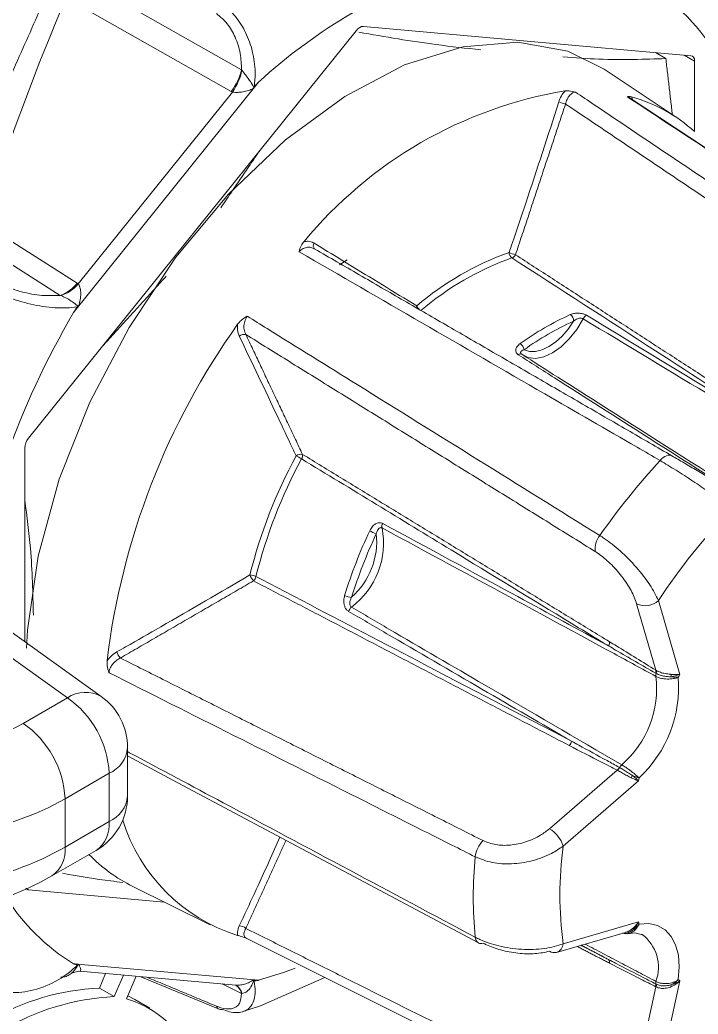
# Model space of a CAD drawing. Extents: x 11 to 120, y 2 to 94.
# Drawn here: x 94.362 to 95.009, y 10.875 to 11.823 of the extents above; entities that cross this region are included whole.
import ezdxf

# ---------------------------------------------------------------- set-up
doc = ezdxf.new("R2010")
doc.units = 0
doc.header["$MEASUREMENT"] = 0
doc.linetypes.add('SLD-Solid', pattern=[0])
doc.layers.add('OBJECT', color=7, linetype='CONTINUOUS')

msp = doc.modelspace()

# ---------------------------------------------------------------- linework, layer by layer
at = {"layer": 'OBJECT', "color": 7, "linetype": 'SLD-Solid', "lineweight": 15}
for p, q in [((94.41578, 11.86435), (94.57345, 11.77516)), ((94.56358, 11.7546), (94.4068, 11.8433)), ((94.68258, 11.81242), (94.37029, 11.42393)), ((95.00194, 11.78857), (94.68965, 11.8165)), ((94.97806, 11.78587), (94.96815, 11.7916)), ((95.00548, 11.78354), (94.99549, 11.78915)), ((95.00548, 11.71622), (95.00548, 11.78354)), ((94.98792, 11.72989), (94.91928, 11.77562)), ((94.58969, 11.76336), (94.41331, 11.54394)), ((94.41777, 11.57111), (94.56477, 11.75398)), ((94.32568, 11.62947), (94.41667, 11.57185)), ((94.4006, 11.56013), (94.31943, 11.61153)), ((94.67421, 11.59416), (94.66691, 11.58922)), ((94.36676, 11.41482), (94.36676, 11.23005)), ((94.97102, 11.26925), (94.9914, 11.19892)), ((94.96858, 11.20274), (94.95021, 11.26611)), ((94.30409, 11.25038), (94.40732, 11.1765)), ((94.43965, 11.17789), (94.33594, 11.25211)), ((94.40732, 11.1765), (94.36523, 11.1522)), ((94.46473, 11.08306), (94.46473, 11.12909)), ((94.86704, 11.05173), (94.9317, 11.10768)), ((94.40507, 11.08031), (94.44715, 11.1046)), ((94.44715, 11.1046), (94.44715, 11.05856)), ((94.95198, 11.0973), (94.88021, 11.03521)), ((94.40507, 11.08031), (94.40507, 11.03427)), ((94.44715, 11.05856), (94.40507, 11.03427)), ((94.39264, 11.0068), (94.43473, 11.03109)), ((94.36766, 10.99495), (94.37029, 10.99338)), ((94.37029, 10.99338), (94.49975, 10.98181)), ((94.46963, 10.99671), (94.54356, 10.96014)), ((94.88021, 10.94217), (94.95198, 10.96294)), ((94.57783, 10.94748), (94.91414, 10.77969)), ((94.87377, 10.93389), (94.93966, 10.95295)), ((94.95542, 10.95102), (94.95471, 10.95137)), ((94.41331, 10.92304), (94.58969, 10.90727)), ((94.41909, 10.91593), (94.56798, 10.90262)), ((94.43784, 10.89992), (94.44375, 10.91373)), ((94.45198, 10.89176), (94.46074, 10.91221)), ((94.46379, 10.88961), (94.47301, 10.91111)), ((94.47746, 10.91071), (94.55214, 10.87965)), ((94.45198, 10.89176), (94.43784, 10.89992)), ((94.57345, 10.89477), (94.55504, 10.90378)), ((94.56794, 10.90259), (94.56863, 10.90222)), ((94.95021, 10.81659), (94.96858, 10.90116)), ((94.9914, 10.90684), (94.97102, 10.81297)), ((94.47169, 10.8889), (94.46498, 10.89238)), ((94.48584, 10.88074), (94.47169, 10.8889))]:
    msp.add_line(p, q, dxfattribs=at)
at = {"layer": 'OBJECT', "color": 7, "linetype": 'SLD-Solid', "lineweight": 15, "flags": 128}
for points in [[(94.91928, 11.77562), (94.88451, 11.79279), (94.8369, 11.80159), (94.78445, 11.7972), (94.72883, 11.77975), (94.67184, 11.74981), (94.61531, 11.70833), (94.56106, 11.65666), (94.51082, 11.59644), (94.46622, 11.52962), (94.42869, 11.45835), (94.39943, 11.38491), (94.37939, 11.31166), (94.3692, 11.24096), (94.36824, 11.22393)], [(95.26909, 11.53411), (95.17545, 11.59576), (94.94303, 11.74865)], [(94.8991, 11.53786), (94.89308, 11.52776), (94.88597, 11.51868), (94.8781, 11.51106), (94.86984, 11.50525), (94.86158, 11.50152), (94.85371, 11.50005), (94.8466, 11.50092), (94.84059, 11.50408)], [(94.84289, 11.50833), (94.84802, 11.50677), (94.85379, 11.50675), (94.86, 11.50828), (94.86643, 11.5113), (94.87286, 11.5157), (94.87906, 11.52134), (94.88483, 11.52802), (94.88996, 11.53551)], [(94.97258, 11.40271), (94.97406, 11.40423), (94.9756, 11.40551), (94.97714, 11.40653), (94.97867, 11.40728), (94.98014, 11.40772), (94.98152, 11.40785), (94.98278, 11.40767), (94.9839, 11.40718)], [(94.46473, 11.12109), (94.51281, 11.09546), (94.79931, 10.9429)], [(94.95267, 10.96092), (94.96186, 10.96133), (94.97017, 10.95946), (94.97733, 10.95535), (94.98314, 10.94914), (94.98741, 10.94101), (94.99001, 10.93122), (94.99086, 10.92007), (94.98993, 10.9079)], [(94.93671, 10.9521), (94.93955, 10.95152), (94.94276, 10.95205)], [(94.94173, 10.95165), (94.94861, 10.95257), (94.95468, 10.95085)], [(94.4108, 10.91384), (94.41284, 10.91546), (94.41608, 10.91957), (94.41661, 10.9205), (94.4169, 10.9211), (94.41704, 10.92147), (94.41708, 10.9216), (94.41708, 10.92171), (94.41707, 10.92176), (94.41704, 10.92179), (94.41699, 10.9218), (94.41689, 10.92178), (94.41686, 10.92177), (94.41686, 10.92177)], [(94.58969, 10.90727), (94.61346, 10.91477), (94.62471, 10.91896)], [(94.41096, 10.91365), (94.41152, 10.91415), (94.41759, 10.91597), (94.42003, 10.91562)], [(94.5746, 10.87767), (94.5914, 10.88283), (94.65296, 10.91)]]:
    msp.add_lwpolyline(points, dxfattribs=at)
at = {"layer": 'OBJECT', "color": 7, "linetype": 'SLD-Solid', "lineweight": 15}
for centre, radius, start, end in [((96.65032, 10.89), 2.43858, 152.46254, 161.26895), ((94.80212, 11.69743), 0.27753, 7.20353, 53.33446), ((94.93318, 11.39105), 0.50656, 107.30047, 132.69416), ((94.82652, 11.66127), 0.23789, 6.39419, 56.18089), ((94.5211, 11.78765), 0.05382, 322.11772, 346.57603), ((94.51928, 11.78594), 0.05559, 324.90223, 348.38753), ((94.61075, 11.77141), 0.02821, 206.09013, 207.20676), ((94.94996, 11.34983), 0.41093, 99.52025, 140.47437), ((94.88984, 11.77457), 0.03287, 245.26051, 256.90099), ((94.90492, 11.60519), 0.14979, 47.83465, 74.35336), ((94.64594, 11.60747), 0.00415, 143.66918, 227.22868), ((94.92386, 11.33422), 0.28334, 109.65713, 130.3375), ((94.83512, 11.60122), 0.00657, 181.57317, 234.47501), ((94.844, 11.63457), 0.03692, 245.26452, 255.40871), ((94.92545, 11.33232), 0.27986, 109.65713, 130.3375), ((94.82884, 11.60211), 0.00671, 291.56459, 330.87058), ((94.38867, 11.59337), 0.03531, 289.74024, 322.46744), ((94.38982, 11.5949), 0.03671, 287.87172, 319.599), ((95.1387, 11.1207), 0.83984, 149.73733, 170.95621), ((94.4514, 11.58295), 0.0482, 224.23072, 224.82913), ((94.74643, 11.54733), 0.00662, 154.3525, 170.58569), ((94.74997, 11.55428), 0.01035, 203.28271, 228.92576), ((95.00102, 11.2889), 0.2774, 114.27811, 125.71652), ((95.00209, 11.28692), 0.2727, 114.27811, 125.71652), ((94.88292, 11.53598), 0.00706, 356.19256, 55.13068), ((94.90558, 11.53468), 0.00722, 116.57403, 153.89974), ((95.13694, 11.12789), 0.69682, 144.49592, 173.09272), ((94.57601, 11.51577), 0.00721, 77.96001, 131.23786), ((94.83439, 11.50688), 0.00862, 9.69427, 57.12056), ((94.83927, 11.50168), 0.00274, 61.35823, 135.28529), ((95.05173, 11.17644), 0.4847, 151.57835, 166.01029), ((95.05175, 11.17647), 0.47876, 151.57835, 166.01029), ((94.62995, 11.40172), 0.00703, 76.51893, 129.70175), ((94.58115, 11.31772), 0.09979, 60.22926, 63.63986), ((94.62549, 11.40764), 0.00617, 327.6035, 8.54318), ((95.47069, 10.94344), 0.67753, 137.32271, 145.08814), ((95.45543, 10.95128), 0.57945, 135.69133, 146.71953), ((95.12594, 11.13331), 0.47551, 154.80349, 162.78515), ((94.63308, 11.32392), 0.07576, 306.53607, 11.05257), ((94.7122, 11.36464), 0.03329, 240.2437, 252.02563), ((94.71319, 11.33986), 0.00592, 150.9265, 193.79231), ((94.63088, 11.32565), 0.07142, 311.69796, 5.89068), ((95.1249, 11.13397), 0.46744, 154.80349, 162.78515), ((94.93091, 11.31831), 0.0204, 140.81604, 186.36574), ((94.59593, 11.29857), 0.01534, 198.8576, 223.56246), ((94.58151, 11.28141), 0.0122, 62.24936, 90.46299), ((94.57895, 11.29409), 0.00846, 313.91061, 347.13141), ((94.67838, 11.28601), 0.01369, 240.98383, 270.05668), ((94.95828, 11.28315), 0.01885, 244.65949, 312.50166), ((94.68376, 11.25647), 0.00862, 130.33098, 163.34183), ((94.91827, 11.22914), 0.00608, 328.6091, 8.70498), ((94.46973, 11.22521), 0.01598, 197.87811, 222.16206), ((94.96355, 11.20188), 0.00511, 338.05331, 9.70612), ((94.9638, 11.20138), 0.00531, 341.20496, 12.23868), ((94.87316, 11.18553), 0.09614, 310.76764, 6.821), ((94.8703, 11.18733), 0.11996, 313.36553, 4.22311), ((94.97397, 11.19792), 0.00544, 161.27214, 190.27792), ((94.99381, 11.19588), 0.01099, 164.32456, 176.18725), ((95.39725, 10.98041), 0.46093, 151.70223, 152.09016), ((94.42461, 11.15092), 0.03087, 60.8492, 124.06056), ((94.3543, 11.10014), 0.09296, 2.75234, 55.22641), ((94.40473, 11.12909), 0.06, 0, 54.40955), ((94.31221, 11.07584), 0.09296, 2.75234, 55.22641), ((94.43587, 11.13125), 0.02894, 292.95059, 355.72927), ((94.87998, 11.13716), 0.00847, 313.96513, 346.14149), ((94.9258, 11.11363), 0.00838, 314.75173, 337.65583), ((94.92629, 11.11382), 0.00862, 312.43073, 334.71887), ((94.94194, 11.10645), 0.00868, 133.75363, 154.84802), ((94.95522, 11.09552), 0.01129, 142.07981, 154.93284), ((95.3138, 11.00995), 0.37222, 165.98099, 166.42835), ((94.40473, 11.08306), 0.06, 299.99731, 0), ((94.43512, 11.08575), 0.02974, 293.88355, 354.7963), ((94.61947, 11.10928), 0.16678, 197.17742, 252.62783), ((94.41755, 11.05541), 0.02977, 305.2317, 6.08048), ((94.85141, 11.02576), 0.03031, 18.15745, 58.95779), ((94.37546, 11.03112), 0.02978, 305.27012, 6.07703), ((94.8213, 11.02248), 0.02514, 134.46512, 174.27147), ((95.21542, 10.98869), 0.33843, 172.09981, 187.90019), ((94.53782, 11.13386), 0.15317, 224.1517, 243.56208), ((95.1898, 10.98666), 0.39537, 174.43694, 185.56306), ((94.22611, 11.30477), 0.34135, 264.07478, 299.19934), ((94.51443, 11.08998), 0.19517, 211.80275, 238.79582), ((94.57178, 10.95082), 0.00827, 46.11697, 93.59712), ((94.94438, 10.95264), 0.00305, 50.58132, 78.35287), ((95.09246, 11.00995), 0.14814, 198.50243, 199.32924), ((94.80259, 10.94819), 0.0063, 178.64713, 238.23597), ((94.93166, 10.91965), 0.03936, 339.93063, 52.85467), ((94.80159, 10.94782), 0.00551, 245.13418, 292.46674), ((94.87037, 10.94318), 0.0099, 290.14284, 354.17128), ((94.87159, 10.94209), 0.00848, 237.50938, 284.88152), ((94.92091, 10.92461), 0.00351, 343.40953, 43.50978), ((94.4499, 10.90694), 0.03621, 154.49149, 155.82103), ((94.44847, 10.67106), 0.2291, 92.66082, 147.29955), ((94.56111, 10.8919), 0.01267, 13.06967, 57.87965), ((94.56434, 10.89466), 0.00873, 44.84736, 64.40205), ((94.56101, 10.89187), 0.01306, 12.83922, 43.2081), ((94.61833, 10.89661), 0.03443, 161.61385, 162.96273), ((94.96424, 10.90208), 0.00444, 348.07572, 24.28967), ((94.97278, 10.90521), 0.00427, 167.36693, 201.75742), ((94.96474, 10.90204), 0.00438, 345.73147, 21.24843), ((95.00008, 10.90577), 0.01745, 189.07646, 195.10293), ((95.04309, 10.98039), 0.08989, 233.74643, 234.89998), ((94.46332, 10.66017), 0.23186, 92.80505, 148.59949), ((94.43677, 10.79663), 0.09683, 10.37871, 73.79273), ((94.55412, 10.88403), 0.00481, 197.00509, 245.57702), ((94.5538, 10.88389), 0.00455, 248.54523, 289.19716)]:
    msp.add_arc(centre, radius, start, end, dxfattribs=at)
for centre, major_axis, ratio, start_param, end_param in [((94.68612, 11.80738), (0.005, 0.00866), 0.577382, 0.261689, 1.308843), ((94.9984, 11.77946), (0.005, 0.00866), 0.577356, 5.497753, 6.544907), ((94.37383, 11.4189), (0.005, 0.00866), 0.577407, 1.308963, 2.356117), ((94.23088, 11.23925), (0.18989, -0.01072), 0.611383, 4.608838, 5.532292), ((94.22829, 11.19185), (0.24992, -0.01056), 0.603442, 4.601982, 5.523269), ((94.22829, 11.12683), (0.24994, 0.00962), 0.549881, 4.537998, 5.476626), ((94.37383, 11.0025), (0.005, 0.00866), 0.577356, 3.13471, 3.403314)]:
    msp.add_ellipse(centre, major_axis=major_axis, ratio=ratio, start_param=start_param, end_param=end_param, dxfattribs=at)
for points in [[(94.35457, 11.77234), (94.46411, 12.01876)], [(94.98427, 11.73232), (94.97806, 11.78587)], [(94.57345, 11.77516), (94.57374, 11.77475)], [(94.56477, 11.75398), (94.56358, 11.7546)], [(94.88239, 11.74256), (94.8347, 11.59885)], [(95.19777, 11.53065), (94.88239, 11.74256)], [(94.59088, 11.69833), (94.55356, 11.64354)], [(94.64312, 11.60443), (94.9839, 11.40718)], [(94.8347, 11.59885), (95.11569, 11.41696)], [(94.41667, 11.57185), (94.41777, 11.57111)], [(94.50163, 11.57836), (94.44053, 11.51131)], [(94.40108, 11.55997), (94.4006, 11.56013)], [(94.57752, 11.52282), (94.63159, 11.40856)], [(94.91063, 11.31604), (94.57752, 11.52282)], [(94.63159, 11.40856), (94.92427, 11.23006)], [(94.58481, 11.288), (94.45788, 11.21448)], [(94.88587, 11.13107), (94.58481, 11.288)], [(94.45788, 11.21448), (94.80369, 11.04042)], [(94.96858, 11.20274), (94.96899, 11.20251)], [(94.96882, 11.19967), (94.96829, 11.19997)], [(94.93211, 11.10746), (94.9317, 11.10768)], [(94.93355, 11.11044), (94.93409, 11.11014)], [(94.61576, 11.04064), (94.57752, 10.95678)], [(94.57752, 10.95678), (94.91063, 10.79058)], [(94.92427, 10.92361), (94.89346, 10.93959)], [(94.89717, 10.94066), (94.92345, 10.92703)], [(94.92345, 10.92703), (94.89739, 10.94072)], [(94.90101, 10.94177), (94.96862, 10.90614)], [(94.48323, 10.9102), (94.54953, 10.88262)], [(94.96829, 10.9039), (94.96882, 10.90363)], [(94.96899, 10.90096), (94.96858, 10.90116)], [(94.57374, 10.89478), (94.57345, 10.89477)]]:
    msp.add_open_spline(points, degree=1, dxfattribs=at)
for points, knots in [([(94.55529, 11.83735), (94.55958, 11.8338), (94.56813, 11.82673), (94.57794, 11.8108), (94.58458, 11.79245), (94.58685, 11.77477), (94.58615, 11.7637), (94.58545, 11.75922), (94.58542, 11.759)], [0, 0, 0, 0, 0.20087, 0.40002, 0.605987, 0.832568, 0.991709, 1, 1, 1, 1]), ([(94.57345, 11.77516), (94.57323, 11.78039), (94.57278, 11.79086), (94.5679, 11.80618), (94.56018, 11.81983), (94.55308, 11.8258), (94.54953, 11.82879)], [0, 0, 0, 0, 0.255736, 0.511069, 0.755325, 1, 1, 1, 1]), ([(94.80169, 11.79422), (94.78766, 11.79573), (94.75153, 11.79962), (94.71041, 11.80662), (94.68525, 11.81091)], [0, 0, 0, 0, 0.388211, 1, 1, 1, 1]), ([(94.97806, 11.78587), (94.95773, 11.78517), (94.92784, 11.78413), (94.89148, 11.78659), (94.87984, 11.78737)], [0, 0, 0, 0, 0.679867, 1, 1, 1, 1]), ([(94.57374, 11.77475), (94.57445, 11.77387), (94.57619, 11.77169), (94.57906, 11.76793), (94.58196, 11.76376), (94.58389, 11.76077), (94.58469, 11.75902), (94.58508, 11.75874), (94.58515, 11.75873), (94.58521, 11.75874), (94.58526, 11.75877), (94.58532, 11.75884), (94.58537, 11.75892), (94.58541, 11.75898), (94.58542, 11.759)], [0, 0, 0, 0, 0.153502, 0.380166, 0.626293, 0.875654, 0.967797, 0.976809, 0.980954, 0.984134, 0.9874, 0.990544, 0.996552, 1, 1, 1, 1]), ([(94.58542, 11.759), (94.58653, 11.76014), (94.58795, 11.76159), (94.58938, 11.76304), (94.58969, 11.76336)], [0, 0, 0, 0, 0.779301, 1, 1, 1, 1]), ([(94.58969, 11.76336), (94.58944, 11.76306), (94.5881, 11.76144), (94.58676, 11.75983), (94.58566, 11.75851)], [0, 0, 0, 0, 0.186026, 1, 1, 1, 1]), ([(94.58566, 11.75851), (94.58556, 11.75839), (94.58537, 11.75816), (94.58497, 11.75777), (94.58402, 11.75703), (94.5816, 11.75591), (94.57758, 11.75465), (94.57249, 11.75378), (94.56802, 11.75349), (94.56567, 11.75384), (94.56477, 11.75398)], [0, 0, 0, 0, 0.020895, 0.038908, 0.075404, 0.191564, 0.449116, 0.682572, 0.877716, 1, 1, 1, 1]), ([(94.87608, 11.74472), (94.8762, 11.74507), (94.87703, 11.74755), (94.87886, 11.7514), (94.88107, 11.754), (94.882, 11.75509)], [0, 0, 0, 0, 0.086635, 0.616356, 1, 1, 1, 1]), ([(94.882, 11.75509), (94.88321, 11.7551), (94.88608, 11.75511), (94.88974, 11.75437), (94.89185, 11.75391), (94.89189, 11.75389)], [0, 0, 0, 0, 0.417944, 0.987082, 1, 1, 1, 1]), ([(94.89189, 11.75389), (94.89122, 11.75379), (94.88951, 11.75353), (94.88684, 11.75162), (94.88428, 11.74811), (94.88295, 11.74478), (94.88246, 11.74283), (94.88239, 11.74256)], [0, 0, 0, 0, 0.164481, 0.417753, 0.679386, 0.95477, 1, 1, 1, 1]), ([(94.89189, 11.75389), (94.89786, 11.74989), (94.93095, 11.72765), (95.03707, 11.65633), (95.13719, 11.58898), (95.21019, 11.53988)], [0, 0, 0, 0, 0.056184, 0.311886, 1, 1, 1, 1]), ([(94.82855, 11.60104), (94.82962, 11.60418), (94.83496, 11.61985), (94.85104, 11.66769), (94.86561, 11.71249), (94.87608, 11.74472)], [0, 0, 0, 0, 0.065603, 0.328016, 1, 1, 1, 1]), ([(94.94126, 11.74948), (94.94127, 11.74949), (94.94166, 11.74973), (94.94249, 11.75006), (94.94448, 11.74962), (94.94532, 11.74943)], [0, 0, 0, 0, 0.012918, 0.582056, 1, 1, 1, 1]), ([(95.26768, 11.53474), (95.26073, 11.53932), (95.22595, 11.56221), (95.11715, 11.63381), (95.01529, 11.70079), (94.94126, 11.74948)], [0, 0, 0, 0, 0.063926, 0.319628, 1, 1, 1, 1]), ([(94.94295, 11.74852), (94.94261, 11.74882), (94.94208, 11.74928), (94.94148, 11.74943), (94.94126, 11.74948)], [0, 0, 0, 0, 0.644508, 1, 1, 1, 1]), ([(94.94532, 11.74943), (94.94557, 11.74894), (94.946, 11.74808), (94.94621, 11.74698), (94.9463, 11.7465)], [0, 0, 0, 0, 0.567767, 1, 1, 1, 1]), ([(94.62823, 11.60169), (94.62824, 11.60173), (94.62872, 11.60369), (94.62973, 11.60712), (94.63203, 11.61009), (94.633, 11.61135)], [0, 0, 0, 0, 0.012918, 0.582056, 1, 1, 1, 1]), ([(94.633, 11.61135), (94.63431, 11.61155), (94.63742, 11.61202), (94.64062, 11.61107), (94.64235, 11.61007), (94.6426, 11.60993)], [0, 0, 0, 0, 0.383644, 0.913365, 1, 1, 1, 1]), ([(94.6426, 11.60993), (94.64475, 11.60862), (94.65553, 11.60204), (94.68836, 11.58203), (94.71866, 11.56351), (94.74046, 11.55019)], [0, 0, 0, 0, 0.065603, 0.328016, 1, 1, 1, 1]), ([(94.64312, 11.60443), (94.64292, 11.60455), (94.64148, 11.60538), (94.63855, 11.60625), (94.63433, 11.60585), (94.63077, 11.60416), (94.62895, 11.60239), (94.62823, 11.60169)], [0, 0, 0, 0, 0.04523, 0.320614, 0.582247, 0.835519, 1, 1, 1, 1]), ([(94.97258, 11.40271), (94.96524, 11.40695), (94.92855, 11.42815), (94.81375, 11.49448), (94.70632, 11.55656), (94.62823, 11.60169)], [0, 0, 0, 0, 0.063926, 0.319628, 1, 1, 1, 1]), ([(95.1124, 11.41403), (95.11012, 11.41551), (95.09868, 11.42292), (95.05065, 11.45402), (94.95925, 11.51317), (94.87697, 11.56635), (94.8313, 11.59587)], [0, 0, 0, 0, 0.024416, 0.122079, 0.512732, 1, 1, 1, 1]), ([(94.343, 11.57187), (94.34453, 11.57105), (94.35063, 11.5678), (94.36428, 11.56294), (94.38339, 11.55944), (94.39492, 11.5599), (94.4006, 11.56013)], [0, 0, 0, 0, 0.092743, 0.368056, 0.688408, 1, 1, 1, 1]), ([(94.41686, 11.54932), (94.4167, 11.54929), (94.41359, 11.54874), (94.40381, 11.54773), (94.38494, 11.54877), (94.36174, 11.55404), (94.34562, 11.56027), (94.33834, 11.56419), (94.3365, 11.56518)], [0, 0, 0, 0, 0.008302, 0.15352, 0.438825, 0.698284, 0.923791, 1, 1, 1, 1]), ([(94.41777, 11.57111), (94.41821, 11.5704), (94.41934, 11.56854), (94.4201, 11.5642), (94.42013, 11.55878), (94.41935, 11.55408), (94.41843, 11.55104), (94.41782, 11.54983), (94.4175, 11.54934), (94.41731, 11.54909), (94.41722, 11.54896)], [0, 0, 0, 0, 0.122284, 0.317428, 0.550884, 0.808436, 0.924596, 0.961092, 0.979105, 1, 1, 1, 1]), ([(94.41686, 11.54932), (94.4169, 11.54935), (94.41695, 11.54939), (94.41702, 11.54947), (94.41706, 11.54955), (94.41708, 11.54962), (94.41709, 11.54974), (94.41699, 11.55002), (94.41627, 11.55079), (94.4141, 11.5526), (94.41004, 11.55546), (94.40515, 11.55826), (94.40219, 11.5595), (94.40108, 11.55997)], [0, 0, 0, 0, 0.006251, 0.010873, 0.014164, 0.017464, 0.021803, 0.032032, 0.073944, 0.240397, 0.569572, 0.838891, 1, 1, 1, 1]), ([(94.41331, 11.54394), (94.41357, 11.54434), (94.41475, 11.54613), (94.41594, 11.54793), (94.41686, 11.54932)], [0, 0, 0, 0, 0.220699, 1, 1, 1, 1]), ([(94.41722, 11.54896), (94.41616, 11.5476), (94.41486, 11.54593), (94.41355, 11.54425), (94.41331, 11.54394)], [0, 0, 0, 0, 0.813974, 1, 1, 1, 1]), ([(94.90235, 11.54114), (94.90211, 11.54128), (94.90105, 11.54188), (94.89852, 11.54279), (94.89476, 11.54329), (94.89058, 11.54306), (94.88827, 11.54223), (94.88696, 11.54176)], [0, 0, 0, 0, 0.056803, 0.249162, 0.475339, 0.701406, 1, 1, 1, 1]), ([(94.56967, 11.53257), (94.57076, 11.53387), (94.57332, 11.53694), (94.5768, 11.5391), (94.57882, 11.54025), (94.57887, 11.54027)], [0, 0, 0, 0, 0.417944, 0.987082, 1, 1, 1, 1]), ([(94.57887, 11.54027), (94.57833, 11.53943), (94.57688, 11.53713), (94.57561, 11.53266), (94.5756, 11.52736), (94.57687, 11.52434), (94.57752, 11.52282)], [0, 0, 0, 0, 0.156476, 0.428039, 0.712633, 1, 1, 1, 1]), ([(94.57887, 11.54027), (94.58516, 11.53636), (94.62012, 11.51463), (94.73219, 11.44496), (94.83797, 11.37917), (94.91509, 11.3312)], [0, 0, 0, 0, 0.056184, 0.311886, 1, 1, 1, 1]), ([(94.88996, 11.53551), (94.89085, 11.53618), (94.89233, 11.5373), (94.89464, 11.5382), (94.89619, 11.53845), (94.89732, 11.53844), (94.89811, 11.5383), (94.89873, 11.53807), (94.89897, 11.53793), (94.8991, 11.53786)], [0, 0, 0, 0, 0.34673, 0.581129, 0.720204, 0.790705, 0.905611, 0.953256, 1, 1, 1, 1]), ([(95.15404, 11.38403), (95.14105, 11.39189), (95.09802, 11.41792), (95.01309, 11.46923), (94.94104, 11.51261), (94.8991, 11.53786)], [0, 0, 0, 0, 0.153014, 0.506934, 1, 1, 1, 1]), ([(94.90235, 11.54114), (94.94427, 11.51581), (95.01434, 11.47347), (95.08429, 11.43107), (95.1124, 11.41403)], [0, 0, 0, 0, 0.598184, 1, 1, 1, 1]), ([(94.57126, 11.52119), (94.57054, 11.52311), (94.56924, 11.52659), (94.56954, 11.53072), (94.56967, 11.53257)], [0, 0, 0, 0, 0.552199, 1, 1, 1, 1]), ([(94.62546, 11.40713), (94.6243, 11.40961), (94.61849, 11.42203), (94.6006, 11.45997), (94.58354, 11.49558), (94.57126, 11.52119)], [0, 0, 0, 0, 0.065603, 0.328016, 1, 1, 1, 1]), ([(94.83908, 11.51412), (94.83805, 11.51328), (94.83626, 11.5118), (94.83496, 11.50929), (94.83476, 11.5071), (94.83548, 11.50509), (94.83671, 11.5041), (94.83733, 11.5036)], [0, 0, 0, 0, 0.273331, 0.47686, 0.65651, 0.828448, 1, 1, 1, 1]), ([(94.84059, 11.50408), (94.84032, 11.50428), (94.84001, 11.50452), (94.83962, 11.50506), (94.83945, 11.50573), (94.83983, 11.50663), (94.84092, 11.50759), (94.84216, 11.50806), (94.84289, 11.50833)], [0, 0, 0, 0, 0.118661, 0.142604, 0.293282, 0.465512, 0.680632, 1, 1, 1, 1]), ([(95.04191, 11.37334), (95.01449, 11.39077), (94.95776, 11.42684), (94.88958, 11.47027), (94.84883, 11.49627), (94.83733, 11.5036)], [0, 0, 0, 0, 0.401816, 0.831187, 1, 1, 1, 1]), ([(94.84059, 11.50408), (94.85208, 11.49676), (94.8928, 11.4708), (94.97545, 11.41819), (95.04671, 11.37294), (95.08868, 11.3463)], [0, 0, 0, 0, 0.139147, 0.493066, 1, 1, 1, 1]), ([(94.92345, 11.22597), (94.92107, 11.22743), (94.90916, 11.23469), (94.85912, 11.26519), (94.76391, 11.3232), (94.67825, 11.37538), (94.6307, 11.40434)], [0, 0, 0, 0, 0.024416, 0.122079, 0.512732, 1, 1, 1, 1]), ([(95.04079, 11.35604), (95.03842, 11.35802), (95.0327, 11.3628), (95.01999, 11.37217), (95.00409, 11.38306), (94.98746, 11.39381), (94.97755, 11.39974), (94.97258, 11.40271)], [0, 0, 0, 0, 0.156463, 0.377207, 0.586936, 0.792743, 1, 1, 1, 1]), ([(94.9839, 11.40718), (94.98767, 11.40499), (94.9952, 11.40061), (95.00812, 11.39299), (95.02068, 11.38549), (95.03096, 11.37929), (95.0358, 11.37632), (95.03781, 11.37508)], [0, 0, 0, 0, 0.204174, 0.408136, 0.617898, 0.840881, 1, 1, 1, 1]), ([(94.36676, 11.36488), (94.36877, 11.3495), (94.37366, 11.31201), (94.37442, 11.27644), (94.37487, 11.25546)], [0, 0, 0, 0, 0.41028, 1, 1, 1, 1]), ([(94.70801, 11.34274), (94.70777, 11.34285), (94.70669, 11.34338), (94.70434, 11.34363), (94.70118, 11.34251), (94.69799, 11.33986), (94.69652, 11.33724), (94.69568, 11.33574)], [0, 0, 0, 0, 0.056803, 0.249162, 0.475339, 0.701406, 1, 1, 1, 1]), ([(94.70193, 11.33298), (94.70224, 11.33405), (94.70275, 11.33585), (94.704, 11.33766), (94.70501, 11.33842), (94.70585, 11.33873), (94.7065, 11.33877), (94.70707, 11.33863), (94.70732, 11.33851), (94.70744, 11.33845)], [0, 0, 0, 0, 0.34673, 0.581129, 0.720204, 0.790705, 0.905611, 0.953256, 1, 1, 1, 1]), ([(94.96862, 11.19695), (94.95531, 11.20419), (94.91119, 11.22817), (94.82415, 11.27539), (94.75038, 11.31525), (94.70744, 11.33845)], [0, 0, 0, 0, 0.153014, 0.506934, 1, 1, 1, 1]), ([(94.70801, 11.34274), (94.75099, 11.3195), (94.82283, 11.28064), (94.89461, 11.24164), (94.92345, 11.22597)], [0, 0, 0, 0, 0.598184, 1, 1, 1, 1]), ([(94.91509, 11.3312), (94.91649, 11.33032), (94.92279, 11.32632), (94.93504, 11.31662), (94.95042, 11.30104), (94.96366, 11.28401), (94.96857, 11.27415), (94.97102, 11.26925)], [0, 0, 0, 0, 0.06206, 0.280895, 0.514816, 0.758819, 1, 1, 1, 1]), ([(94.95021, 11.26611), (94.94869, 11.27024), (94.94565, 11.2785), (94.93648, 11.29233), (94.92542, 11.30476), (94.91639, 11.31233), (94.91167, 11.31537), (94.91063, 11.31604)], [0, 0, 0, 0, 0.244965, 0.490375, 0.723034, 0.938923, 1, 1, 1, 1]), ([(94.45452, 11.2203), (94.45731, 11.22189), (94.47125, 11.22984), (94.51373, 11.2541), (94.5531, 11.27708), (94.58141, 11.29361)], [0, 0, 0, 0, 0.065603, 0.328016, 1, 1, 1, 1]), ([(94.58719, 11.29221), (94.58964, 11.29093), (94.60189, 11.28453), (94.65332, 11.25767), (94.75119, 11.20658), (94.8393, 11.16063), (94.88821, 11.13513)], [0, 0, 0, 0, 0.024416, 0.122079, 0.512732, 1, 1, 1, 1]), ([(94.67174, 11.27404), (94.67139, 11.27255), (94.67077, 11.26995), (94.67102, 11.26611), (94.67193, 11.26304), (94.67343, 11.26048), (94.67481, 11.25946), (94.6755, 11.25894)], [0, 0, 0, 0, 0.273331, 0.47686, 0.65651, 0.828448, 1, 1, 1, 1]), ([(94.67818, 11.26305), (94.6779, 11.26326), (94.67755, 11.26351), (94.67703, 11.26426), (94.67663, 11.26534), (94.67657, 11.2672), (94.67707, 11.26963), (94.6779, 11.27131), (94.6784, 11.27232)], [0, 0, 0, 0, 0.118661, 0.142604, 0.293282, 0.465512, 0.680632, 1, 1, 1, 1]), ([(94.88821, 11.13513), (94.85971, 11.15169), (94.80075, 11.18593), (94.72986, 11.22722), (94.68747, 11.25196), (94.6755, 11.25894)], [0, 0, 0, 0, 0.401816, 0.831187, 1, 1, 1, 1]), ([(94.67818, 11.26305), (94.69013, 11.25605), (94.73246, 11.23128), (94.81835, 11.18111), (94.89236, 11.13807), (94.93594, 11.11272)], [0, 0, 0, 0, 0.139147, 0.493066, 1, 1, 1, 1]), ([(94.96829, 11.19997), (94.95558, 11.20737), (94.94063, 11.21607), (94.9257, 11.22468), (94.92345, 11.22597)], [0, 0, 0, 0, 0.849802, 1, 1, 1, 1]), ([(94.92427, 11.23006), (94.92649, 11.22871), (94.94123, 11.2197), (94.95602, 11.21054), (94.96858, 11.20274)], [0, 0, 0, 0, 0.150177, 1, 1, 1, 1]), ([(94.44704, 11.2005), (94.44702, 11.20055), (94.44629, 11.20273), (94.44515, 11.2066), (94.44517, 11.21017), (94.44517, 11.21169)], [0, 0, 0, 0, 0.012918, 0.582056, 1, 1, 1, 1]), ([(94.44517, 11.21169), (94.44618, 11.213), (94.44856, 11.21611), (94.452, 11.21882), (94.45421, 11.22012), (94.45452, 11.2203)], [0, 0, 0, 0, 0.383644, 0.913365, 1, 1, 1, 1]), ([(94.45788, 11.21448), (94.45763, 11.21435), (94.45584, 11.21345), (94.45274, 11.21128), (94.44941, 11.20746), (94.44752, 11.2037), (94.44717, 11.2014), (94.44704, 11.2005)], [0, 0, 0, 0, 0.04523, 0.320614, 0.582247, 0.835519, 1, 1, 1, 1]), ([(94.96899, 11.20251), (94.97024, 11.20192), (94.97278, 11.20073), (94.97757, 11.19956), (94.9811, 11.19906), (94.98294, 11.19888), (94.98323, 11.19885)], [0, 0, 0, 0, 0.3024, 0.609801, 0.937989, 1, 1, 1, 1]), ([(94.79629, 11.02499), (94.78885, 11.02873), (94.75163, 11.04742), (94.6352, 11.1059), (94.52623, 11.16068), (94.44704, 11.2005)], [0, 0, 0, 0, 0.063926, 0.319628, 1, 1, 1, 1]), ([(94.98993, 11.19616), (94.9899, 11.19615), (94.98985, 11.19613), (94.98977, 11.1961), (94.98965, 11.19605), (94.98937, 11.19594), (94.98876, 11.19571), (94.98735, 11.19526), (94.98431, 11.19458), (94.98023, 11.19429), (94.97565, 11.19466), (94.97184, 11.19545), (94.96962, 11.19649), (94.96862, 11.19695)], [0, 0, 0, 0, 0.007067, 0.008531, 0.013729, 0.028139, 0.057805, 0.119651, 0.255243, 0.503841, 0.641027, 0.838394, 1, 1, 1, 1]), ([(94.98285, 11.19661), (94.98256, 11.19661), (94.98071, 11.19665), (94.9772, 11.19696), (94.97252, 11.19797), (94.97005, 11.1991), (94.96882, 11.19967)], [0, 0, 0, 0, 0.061214, 0.387729, 0.695884, 1, 1, 1, 1]), ([(94.9914, 11.19892), (94.99136, 11.1989), (94.9897, 11.19813), (94.98693, 11.19719), (94.98382, 11.19675), (94.98285, 11.19661)], [0, 0, 0, 0, 0.018348, 0.69417, 1, 1, 1, 1]), ([(94.98285, 11.19661), (94.98369, 11.19649), (94.98549, 11.19623), (94.98751, 11.19611), (94.98882, 11.19611), (94.9894, 11.19613), (94.98967, 11.19615), (94.98978, 11.19615), (94.98985, 11.19616), (94.9899, 11.19616), (94.98993, 11.19616)], [0, 0, 0, 0, 0.315172, 0.674072, 0.841266, 0.92242, 0.962073, 0.977142, 0.981068, 1, 1, 1, 1]), ([(94.98323, 11.19885), (94.98417, 11.19877), (94.98716, 11.19854), (94.9898, 11.19869), (94.99136, 11.19891), (94.9914, 11.19892)], [0, 0, 0, 0, 0.306093, 0.981681, 1, 1, 1, 1]), ([(94.9317, 11.10768), (94.92673, 11.11016), (94.91134, 11.11786), (94.89615, 11.12574), (94.88587, 11.13107)], [0, 0, 0, 0, 0.323173, 1, 1, 1, 1]), ([(94.88821, 11.13513), (94.89046, 11.1339), (94.90171, 11.12771), (94.91681, 11.11947), (94.92971, 11.11251), (94.93355, 11.11044)], [0, 0, 0, 0, 0.149392, 0.746961, 1, 1, 1, 1]), ([(94.46473, 11.12523), (94.46537, 11.12488), (94.49578, 11.10866), (94.60628, 11.04969), (94.71617, 10.99107), (94.79629, 10.94834)], [0, 0, 0, 0, 0.005814, 0.275163, 1, 1, 1, 1]), ([(94.945, 11.10031), (94.94474, 11.10043), (94.94313, 11.1012), (94.94005, 11.10287), (94.93576, 11.10534), (94.93332, 11.10676), (94.93211, 11.10746)], [0, 0, 0, 0, 0.062329, 0.390489, 0.697879, 1, 1, 1, 1]), ([(94.93409, 11.11014), (94.93526, 11.10944), (94.93762, 11.10803), (94.94168, 11.10542), (94.94458, 11.10355), (94.94608, 11.10261), (94.94632, 11.10246)], [0, 0, 0, 0, 0.303836, 0.61198, 0.938473, 1, 1, 1, 1]), ([(94.93594, 11.11272), (94.93689, 11.11214), (94.93901, 11.11084), (94.94225, 11.10856), (94.9459, 11.10582), (94.94893, 11.10338), (94.95102, 11.1016), (94.95193, 11.10079), (94.95232, 11.10044), (94.9525, 11.10028), (94.95257, 11.10021), (94.95262, 11.10017), (94.95265, 11.10014), (94.95267, 11.10012)], [0, 0, 0, 0, 0.161606, 0.358973, 0.496159, 0.744757, 0.880349, 0.942195, 0.971861, 0.986271, 0.991469, 0.992933, 1, 1, 1, 1]), ([(94.95198, 11.0973), (94.95194, 11.09731), (94.95065, 11.0978), (94.94843, 11.09872), (94.94582, 11.09993), (94.945, 11.10031)], [0, 0, 0, 0, 0.018319, 0.693907, 1, 1, 1, 1]), ([(94.95267, 11.10012), (94.95264, 11.10013), (94.9526, 11.10014), (94.95254, 11.10016), (94.95244, 11.10019), (94.9522, 11.10026), (94.95169, 11.10041), (94.95052, 11.10079), (94.94872, 11.10145), (94.94708, 11.10214), (94.94632, 11.10246)], [0, 0, 0, 0, 0.018932, 0.022858, 0.037927, 0.07758, 0.158734, 0.325928, 0.684828, 1, 1, 1, 1]), ([(94.94632, 11.10246), (94.94701, 11.10188), (94.94922, 11.10001), (94.95098, 11.09833), (94.95195, 11.09733), (94.95198, 11.0973)], [0, 0, 0, 0, 0.30583, 0.981652, 1, 1, 1, 1]), ([(94.80369, 11.04042), (94.80761, 11.03891), (94.81545, 11.03589), (94.82997, 11.03566), (94.84483, 11.03874), (94.85769, 11.04446), (94.86429, 11.0496), (94.86704, 11.05173)], [0, 0, 0, 0, 0.204174, 0.408136, 0.617898, 0.840881, 1, 1, 1, 1]), ([(94.57126, 10.95908), (94.57246, 10.96165), (94.57847, 10.97453), (94.59155, 11.00259), (94.60315, 11.02834), (94.61006, 11.04367)], [0, 0, 0, 0, 0.091824, 0.459122, 1, 1, 1, 1]), ([(94.88021, 11.03521), (94.8766, 11.03278), (94.86788, 11.02692), (94.85083, 11.02064), (94.83114, 11.01769), (94.81189, 11.01876), (94.8015, 11.02291), (94.79629, 11.02499)], [0, 0, 0, 0, 0.156463, 0.377207, 0.586936, 0.792743, 1, 1, 1, 1]), ([(94.40277, 11.00929), (94.41861, 11.00654), (94.43874, 11.00305), (94.45644, 11.00106), (94.46021, 11.00064)], [0, 0, 0, 0, 0.786981, 1, 1, 1, 1]), ([(94.56967, 10.95011), (94.5696, 10.95053), (94.5693, 10.95225), (94.56968, 10.95529), (94.57083, 10.95804), (94.57126, 10.95908)], [0, 0, 0, 0, 0.165835, 0.685376, 1, 1, 1, 1]), ([(94.57752, 10.95678), (94.57712, 10.95604), (94.57608, 10.95408), (94.57549, 10.95121), (94.57598, 10.9487), (94.5773, 10.94792), (94.57788, 10.94757)], [0, 0, 0, 0, 0.183747, 0.485124, 0.773126, 1, 1, 1, 1]), ([(94.93965, 10.953), (94.93974, 10.95301), (94.9413, 10.95321), (94.94313, 10.95436), (94.94474, 10.95545), (94.945, 10.95562)], [0, 0, 0, 0, 0.051659, 0.849288, 1, 1, 1, 1]), ([(94.95267, 10.96092), (94.95265, 10.96087), (94.95262, 10.96081), (94.95257, 10.96071), (94.9525, 10.96057), (94.95232, 10.96022), (94.95193, 10.9595), (94.95102, 10.958), (94.94893, 10.95534), (94.94596, 10.95295), (94.94357, 10.95219), (94.94276, 10.95192)], [0, 0, 0, 0, 0.011158, 0.01347, 0.021677, 0.044428, 0.091268, 0.188918, 0.403006, 0.795519, 1, 1, 1, 1]), ([(94.945, 10.95562), (94.94582, 10.95624), (94.94843, 10.95824), (94.95065, 10.96092), (94.95194, 10.96289), (94.95198, 10.96294)], [0, 0, 0, 0, 0.306093, 0.981681, 1, 1, 1, 1]), ([(94.95198, 10.96294), (94.95195, 10.96288), (94.95098, 10.96076), (94.94922, 10.95785), (94.94701, 10.95567), (94.94632, 10.95499)], [0, 0, 0, 0, 0.018348, 0.69417, 1, 1, 1, 1]), ([(94.94632, 10.95499), (94.94708, 10.95549), (94.94872, 10.95655), (94.95052, 10.95826), (94.95169, 10.95961), (94.9522, 10.96027), (94.95244, 10.96059), (94.95254, 10.96073), (94.9526, 10.96082), (94.95264, 10.96087), (94.95267, 10.96092)], [0, 0, 0, 0, 0.315172, 0.674072, 0.841266, 0.92242, 0.962073, 0.977142, 0.981068, 1, 1, 1, 1]), ([(94.57887, 10.9471), (94.57882, 10.94711), (94.5768, 10.94781), (94.57332, 10.94901), (94.57076, 10.94978), (94.56967, 10.95011)], [0, 0, 0, 0, 0.012918, 0.582056, 1, 1, 1, 1]), ([(94.79629, 10.94834), (94.79776, 10.9476), (94.8044, 10.94426), (94.8191, 10.9394), (94.84077, 10.93623), (94.86285, 10.93679), (94.87445, 10.94039), (94.88021, 10.94217)], [0, 0, 0, 0, 0.06206, 0.280895, 0.514816, 0.758819, 1, 1, 1, 1]), ([(94.94632, 10.95499), (94.94608, 10.95482), (94.94458, 10.95374), (94.9417, 10.95242), (94.9387, 10.95174), (94.9373, 10.95216), (94.93711, 10.95222)], [0, 0, 0, 0, 0.08229, 0.521226, 0.935478, 1, 1, 1, 1]), ([(94.86704, 10.93493), (94.86267, 10.934), (94.85391, 10.93215), (94.83725, 10.93269), (94.82089, 10.93572), (94.80979, 10.93963), (94.8048, 10.94217), (94.80369, 10.94273)], [0, 0, 0, 0, 0.244965, 0.490375, 0.723034, 0.938923, 1, 1, 1, 1]), ([(94.92345, 10.92703), (94.92568, 10.92587), (94.93684, 10.92006), (94.95178, 10.91233), (94.9645, 10.90584), (94.96829, 10.9039)], [0, 0, 0, 0, 0.149392, 0.746961, 1, 1, 1, 1]), ([(94.3365, 10.89915), (94.33834, 10.89851), (94.34562, 10.89598), (94.36174, 10.89481), (94.38494, 10.89993), (94.40381, 10.9102), (94.41359, 10.91852), (94.4167, 10.9216), (94.41686, 10.92177)], [0, 0, 0, 0, 0.076209, 0.301716, 0.561175, 0.84648, 0.991698, 1, 1, 1, 1]), ([(94.41686, 10.92177), (94.41594, 10.9221), (94.41475, 10.92251), (94.41357, 10.92295), (94.41331, 10.92304)], [0, 0, 0, 0, 0.779301, 1, 1, 1, 1]), ([(94.41331, 10.92304), (94.41354, 10.92301), (94.41485, 10.92284), (94.41615, 10.92267), (94.41722, 10.92253)], [0, 0, 0, 0, 0.179085, 1, 1, 1, 1]), ([(94.41722, 10.92253), (94.41731, 10.92252), (94.41748, 10.92249), (94.4178, 10.92237), (94.41811, 10.92215), (94.41841, 10.9218), (94.41872, 10.92133), (94.41944, 10.92), (94.42011, 10.91805), (94.42008, 10.91646), (94.41972, 10.91576), (94.41914, 10.91595), (94.4191, 10.91597)], [0, 0, 0, 0, 0.021886, 0.044586, 0.086043, 0.119167, 0.164424, 0.229123, 0.517733, 0.769027, 0.982785, 1, 1, 1, 1]), ([(94.96858, 10.90116), (94.9638, 10.90353), (94.94901, 10.91086), (94.93426, 10.91847), (94.92427, 10.92361)], [0, 0, 0, 0, 0.323173, 1, 1, 1, 1]), ([(94.40108, 10.91022), (94.40242, 10.91031), (94.40521, 10.9105), (94.40853, 10.91193), (94.41023, 10.91337), (94.4108, 10.91384)], [0, 0, 0, 0, 0.383822, 0.796235, 1, 1, 1, 1]), ([(94.58542, 10.9067), (94.58545, 10.90651), (94.58609, 10.90309), (94.58696, 10.89383), (94.584, 10.88213), (94.57421, 10.87581), (94.56347, 10.8765), (94.55694, 10.87897), (94.55529, 10.87959)], [0, 0, 0, 0, 0.008302, 0.15352, 0.438825, 0.698284, 0.923791, 1, 1, 1, 1]), ([(94.56799, 10.90265), (94.5681, 10.90263), (94.56964, 10.90239), (94.57296, 10.90278), (94.57773, 10.90396), (94.58117, 10.90554), (94.58323, 10.90663), (94.58394, 10.907), (94.58453, 10.90727), (94.58499, 10.90742), (94.58538, 10.90747), (94.58557, 10.90747), (94.58566, 10.90747)], [0, 0, 0, 0, 0.017461, 0.231165, 0.482397, 0.770935, 0.835617, 0.880863, 0.913979, 0.955425, 0.97812, 1, 1, 1, 1]), ([(94.58542, 10.9067), (94.5854, 10.90671), (94.58536, 10.90674), (94.58529, 10.90676), (94.58524, 10.90674), (94.58518, 10.9067), (94.58509, 10.9066), (94.58488, 10.90623), (94.58431, 10.90477), (94.58282, 10.90141), (94.57992, 10.89752), (94.57646, 10.89509), (94.57448, 10.89486), (94.57374, 10.89478)], [0, 0, 0, 0, 0.006251, 0.010873, 0.014164, 0.017464, 0.021803, 0.032032, 0.073944, 0.240397, 0.569572, 0.838891, 1, 1, 1, 1]), ([(94.58969, 10.90727), (94.58938, 10.90723), (94.58795, 10.90703), (94.58653, 10.90684), (94.58542, 10.9067)], [0, 0, 0, 0, 0.220699, 1, 1, 1, 1]), ([(94.58566, 10.90747), (94.58677, 10.90741), (94.58811, 10.90735), (94.58945, 10.90728), (94.58969, 10.90727)], [0, 0, 0, 0, 0.820915, 1, 1, 1, 1]), ([(94.96862, 10.90614), (94.96962, 10.90569), (94.97184, 10.90469), (94.97565, 10.9041), (94.98023, 10.90413), (94.98431, 10.90498), (94.98735, 10.9063), (94.98876, 10.9071), (94.98937, 10.90751), (94.98965, 10.9077), (94.98977, 10.90778), (94.98985, 10.90784), (94.9899, 10.90787), (94.98993, 10.9079)], [0, 0, 0, 0, 0.161606, 0.358973, 0.496159, 0.744757, 0.880349, 0.942195, 0.971861, 0.986271, 0.991469, 0.992933, 1, 1, 1, 1]), ([(94.96882, 10.90363), (94.97005, 10.90312), (94.97252, 10.90209), (94.9772, 10.90181), (94.9807, 10.90234), (94.98255, 10.90292), (94.98285, 10.90302)], [0, 0, 0, 0, 0.303836, 0.61198, 0.938473, 1, 1, 1, 1]), ([(94.98323, 10.90122), (94.98294, 10.9011), (94.98109, 10.90031), (94.97756, 10.89947), (94.97277, 10.89947), (94.97024, 10.90047), (94.96899, 10.90096)], [0, 0, 0, 0, 0.062329, 0.390489, 0.697879, 1, 1, 1, 1]), ([(94.98993, 10.9079), (94.9899, 10.90786), (94.98985, 10.90781), (94.98978, 10.90774), (94.98967, 10.90762), (94.9894, 10.90734), (94.98882, 10.90678), (94.98751, 10.90564), (94.98549, 10.90423), (94.98369, 10.9034), (94.98285, 10.90302)], [0, 0, 0, 0, 0.018932, 0.022858, 0.037927, 0.07758, 0.158734, 0.325928, 0.684828, 1, 1, 1, 1]), ([(94.98285, 10.90302), (94.98382, 10.9033), (94.98693, 10.9042), (94.9897, 10.90567), (94.99136, 10.90681), (94.9914, 10.90684)], [0, 0, 0, 0, 0.30583, 0.981652, 1, 1, 1, 1]), ([(94.9914, 10.90684), (94.99136, 10.9068), (94.9898, 10.90523), (94.98716, 10.90313), (94.98417, 10.90168), (94.98323, 10.90122)], [0, 0, 0, 0, 0.018319, 0.693907, 1, 1, 1, 1]), ([(94.54953, 10.88262), (94.5509, 10.8821), (94.55633, 10.88003), (94.56502, 10.87942), (94.57238, 10.88412), (94.57309, 10.89125), (94.57345, 10.89477)], [0, 0, 0, 0, 0.092743, 0.368056, 0.688408, 1, 1, 1, 1])]:
    msp.add_open_spline(points, degree=3, knots=knots, dxfattribs=at)

doc.saveas('drawing.dxf')
